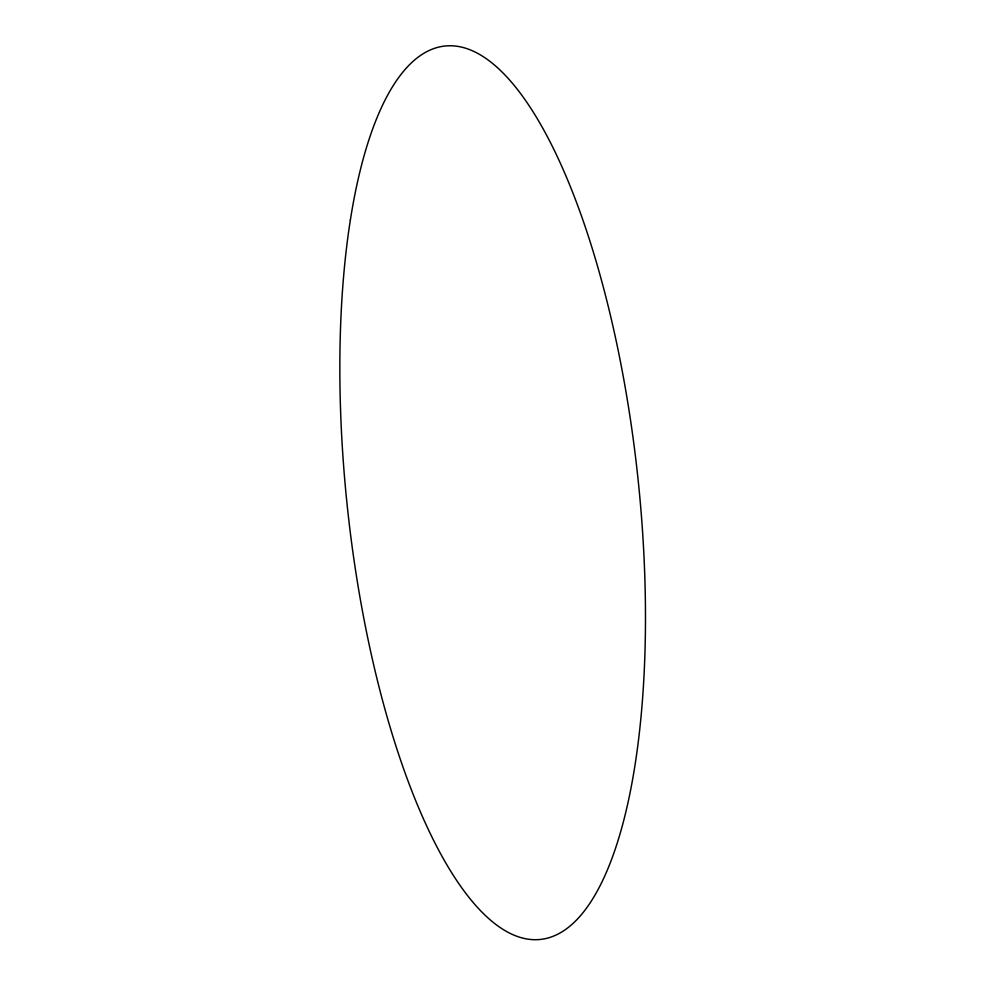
<?xml version="1.0" encoding="UTF-8"?>
<svg xmlns="http://www.w3.org/2000/svg" width="985" height="985" viewBox="0 0 985 985"><rect width="100%" height="100%" fill="white"/><g stroke="black" fill="none" stroke-linecap="round" stroke-linejoin="round"><path stroke-width="1.48" d="M350.352 220.061A449.258 146.002 83.9 0 0 515.217 935.651A449.258 146.002 83.9 0 0 611.931 321.8A449.258 146.002 83.9 0 0 350.352 220.061"/></g></svg>
